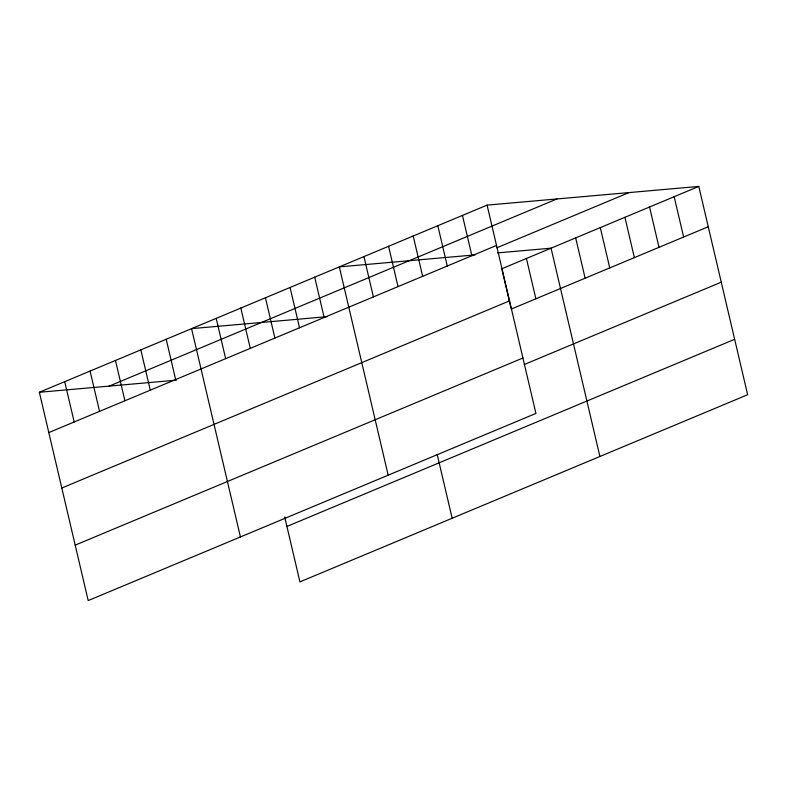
<?xml version="1.0" encoding="UTF-8"?>
<svg xmlns="http://www.w3.org/2000/svg" width="787" height="787" viewBox="0 0 787 787"><rect width="100%" height="100%" fill="white"/><g stroke="black" fill="none" stroke-linecap="round" stroke-linejoin="round"><path stroke-width="1.18" d="M487.074 205.122L535.927 413.431L88.203 600.579L39.35 392.27L487.074 205.122L698.797 186.421L747.65 394.73L299.926 581.878L284.697 516.921M109.216 386.102L556.94 198.954M48.804 432.584L496.528 245.436M496.843 247.807L628.921 192.599M698.797 186.421L501.801 268.77L510.97 307.904M61.809 488.019L509.523 300.88M511.255 309.084L708.251 226.745M75.208 545.135L522.922 357.996M524.25 364.519L721.256 282.179M286.93 526.444L734.645 339.295M475.181 254.88L339.325 266.882L388.178 475.191M497.482 252.912L551.048 248.18L599.901 456.49M327.431 316.64L191.575 328.641L240.429 536.941M39.35 392.27L176.406 380.17M674.164 196.72L683.628 237.035M649.541 207.011L659.004 247.325M624.917 217.301L634.371 257.624M600.294 227.6L609.748 267.914M575.671 237.89L585.125 278.204M526.424 258.48L535.878 298.794M462.441 215.422L471.905 255.736M437.818 225.712L447.282 266.026M413.195 236.002L422.649 276.316M388.571 246.292L398.025 286.616M437.198 454.483L452.151 518.249M363.948 256.592L373.402 296.906M314.702 277.172L324.155 317.495M290.069 287.471L299.532 327.786M265.445 297.761L274.909 338.076M240.822 308.051L250.276 348.375M216.199 318.351L225.653 358.665M166.205 339.246L175.658 379.56M140.834 349.851L150.287 390.165M115.463 360.456L124.917 400.77M90.092 371.061L99.546 411.375M64.721 381.665L74.175 421.98"/></g></svg>
